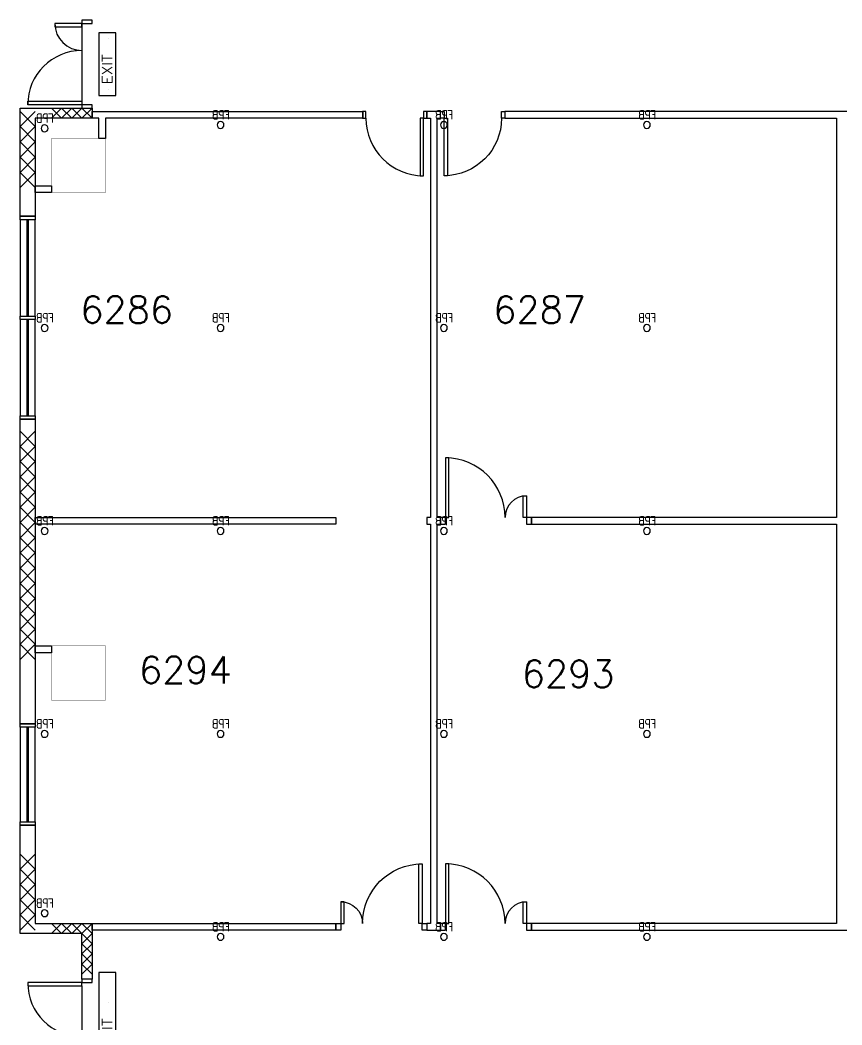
# Model space of a CAD drawing. Header units: millimetres. Extents: x -68474 to 336700, y -113450 to 53663.
# Drawn here: x 161137 to 173282, y -86200 to -71350 of the extents above; entities that cross this region are included whole.
import ezdxf

# ---------------------------------------------------------------- set-up
doc = ezdxf.new("R2010")
doc.units = ezdxf.units.MM
doc.header["$LTSCALE"] = 1000
doc.linetypes.add('s5147a$0$DOT', pattern=[0.25, 0, -0.25])
for name, color, linetype in [('s5147a$0$17', 12, 'Continuous'), ('s5147a$0$20', 7, 'Continuous'), ('s5147a$0$22', 7, 'Continuous'), ('s5147a$0$23', 7, 'Continuous'), ('s5147a$0$30', 7, 'Continuous'), ('s5147a$0$39', 7, 'Continuous'), ('s5147a$0$41', 7, 'Continuous'), ('s5147a$0$45', 7, 'Continuous'), ('s5147a$0$6', 7, 'Continuous'), ('s5147a$0$ROOM-NO', 4, 'Continuous')]:
    doc.layers.add(name, color=color, linetype=linetype)
doc.styles.add('s5147a$0$STANDARD', font='romans.shx', dxfattribs={"width": 0.75})

# ---------------------------------------------------------------- blocks, each defined once
blk = doc.blocks.new('s5147a$0$CHAT15')
at = {"layer": 's5147a$0$22', "color": 14, "linetype": 'Continuous'}
for points in [[(0, 0), (0.15, 0.15), (0.3, 0), (0.45, 0.15), (0.6, 0), (0.75, 0.15)], [(0, 0.15), (0.15, 0), (0.3, 0.15), (0.45, 0), (0.6, 0.15), (0.75, 0)]]:
    blk.add_lwpolyline(points, dxfattribs=at)
blk = doc.blocks.new('s5147a$0$D950A')
at = {"layer": 's5147a$0$41', "color": 8, "linetype": 'Continuous'}
for points in [[(0.05, 0.1), (0.1, 0.1), (0.1, 0.95), (0.05, 0.95)], [(0.05, 0.1), (0, 0.1), (0, 0), (0.05, 0)], [(0.95, 0.1), (0.9, 0.1), (0.9, 0), (0.95, 0)]]:
    blk.add_lwpolyline(points, close=True, dxfattribs=at)
blk.add_arc((0.05, 0.1), 0.85, 0, 90, dxfattribs=at)
blk = doc.blocks.new('s5147a$0$D1300')
at = {"layer": 's5147a$0$30', "color": 4, "linetype": 'Continuous'}
for points in [[(-0.15, 1.25), (-0.55, 1.25), (-0.55, 1.2), (-0.15, 1.2)], [(-0.15, 1.25), (0, 1.25), (0, 1.3), (-0.15, 1.3)], [(-0.15, 0.05), (-0.95, 0.05), (-0.95, 0.1), (-0.15, 0.1)], [(-0.15, 0), (0, 0), (0, 0.05), (-0.15, 0.05)]]:
    blk.add_lwpolyline(points, close=True, dxfattribs=at)
for centre, radius, start, end in [((-0.15, 1.250002), 0.400001, 180, 270), ((-0.15, 0.05), 0.800001, 90, 180)]:
    blk.add_arc(centre, radius, start, end, dxfattribs=at)
blk = doc.blocks.new('s5147a$0$D1450')
at = {"layer": 's5147a$0$30', "color": 4, "linetype": 'Continuous'}
for points in [[(-0.15, 1.4), (-0.95, 1.4), (-0.95, 1.35), (-0.15, 1.35)], [(0, 1.45), (-0.15, 1.45), (-0.15, 1.4), (0, 1.4)], [(-0.15, 0.05), (-0.7, 0.05), (-0.7, 0.1), (-0.15, 0.1)], [(0, 0), (-0.15, 0), (-0.15, 0.05), (0, 0.05)]]:
    blk.add_lwpolyline(points, close=True, dxfattribs=at)
for centre, radius, start, end in [((-0.15, 1.400002), 0.800001, 180, 270), ((-0.15, 0.05), 0.550001, 90, 180)]:
    blk.add_arc(centre, radius, start, end, dxfattribs=at)
blk = doc.blocks.new('s5147a$0$H600')
at = {"layer": 's5147a$0$22', "color": 14, "linetype": 'Continuous'}
for points in [[(0, 0), (0.15, 0.15), (0.3, 0), (0.45, 0.15), (0.6, 0)], [(0, 0.15), (0.15, 0), (0.3, 0.15), (0.45, 0), (0.6, 0.15)]]:
    blk.add_lwpolyline(points, dxfattribs=at)
blk = doc.blocks.new('s5147a$0$FPB')
at = {"layer": 's5147a$0$45', "color": 15, "linetype": 'Continuous'}
blk.add_circle((0, 0), 0.05, dxfattribs=at)
at = {"layer": 's5147a$0$45', "color": 15, "linetype": 'Continuous', "style": 's5147a$0$STANDARD', "width": 0.8}
blk.add_text('FPB', height=0.125, dxfattribs=at).set_placement((-0.1323, 0.0875))
blk = doc.blocks.new('s5147a$0$EXIT1')
at = {"layer": 's5147a$0$39', "color": 1, "linetype": 'Continuous'}
blk.add_lwpolyline([(-0.4625, -0.25), (0.4625, -0.25), (0.4625, 0), (-0.4625, 0)], close=True, dxfattribs=at)
at = {"layer": 's5147a$0$39', "color": 1, "linetype": 's5147a$0$DOT'}
for centre in [(-0.375001, -0.125), (0.375001, -0.125)]:
    blk.add_circle(centre, 0.025, dxfattribs=at)
at = {"layer": 's5147a$0$39', "color": 1, "linetype": 'Continuous', "style": 's5147a$0$STANDARD', "width": 1.1}
blk.add_text('EXIT', height=0.15, dxfattribs=at).set_placement((-0.3001, -0.2))
blk = doc.blocks.new('s5147a$0$EXIT')
at = {"layer": 's5147a$0$39', "color": 1, "linetype": 'Continuous'}
blk.add_lwpolyline([(-0.825, -0.25), (0.825, -0.25), (0.825, 0), (-0.825, 0)], close=True, dxfattribs=at)
at = {"layer": 's5147a$0$39', "color": 1, "linetype": 's5147a$0$DOT'}
for centre in [(-0.375001, -0.125), (0.375001, -0.125)]:
    blk.add_circle(centre, 0.025, dxfattribs=at)
at = {"layer": 's5147a$0$39', "color": 1, "linetype": 'Continuous', "style": 's5147a$0$STANDARD', "width": 1.1}
blk.add_text('EXIT', height=0.15, dxfattribs=at).set_placement((-0.3001, -0.2))
blk = doc.blocks.new('s5147a$0$D37')
at = {"layer": 's5147a$0$41', "color": 14, "linetype": 'Continuous'}
for points in [[(0.073, 0.1), (0.123, 0.1), (0.123, 0.98), (0.073, 0.98)], [(1.273, 0.1), (1.223, 0.1), (1.223, 0.42), (1.273, 0.42)], [(0, 0), (0.073, 0), (0.073, 0.1), (0, 0.1)], [(1.273, 0), (1.346, 0), (1.346, 0.1), (1.273, 0.1)]]:
    blk.add_lwpolyline(points, close=True, dxfattribs=at)
for centre, radius, start, end in [((0.073, 0.1), 0.880001, 0, 90), ((1.273002, 0.1), 0.320001, 90, 180)]:
    blk.add_arc(centre, radius, start, end, dxfattribs=at)

msp = doc.modelspace()

# ---------------------------------------------------------------- linework, layer by layer
at = {"layer": 's5147a$0$17', "color": 14, "linetype": 'Continuous'}
for points in [[(162200, -72700), (166200, -72700), (166200, -72800), (162400, -72800), (162400, -73100), (162300, -73100), (162300, -72800), (162200, -72800)], [(167150, -84800), (167300, -84800), (167350, -84800), (167350, -84700), (167300, -84700), (167300, -78800), (167350, -78800), (167350, -78700), (167300.6, -78698.7), (167300, -72800), (167352, -72800), (167352, -72700), (167300, -72700), (167200, -72700), (167148, -72700), (167148, -72800), (167200, -72800), (167200, -78700), (167150, -78700), (167150, -78800), (167200, -78800), (167200, -84700), (167150, -84700)], [(161362, -73800), (161600, -73800), (161600, -73900), (161362, -73900)], [(165804, -78800), (161362, -78800), (161362, -78700), (165804, -78700)], [(161362, -80600), (161600, -80600), (161600, -80700), (161362, -80700)], [(162200, -84700), (165804, -84700), (165804, -84800), (162200, -84800)]]:
    msp.add_lwpolyline(points, close=True, dxfattribs=at)
msp.add_lwpolyline([(179300, -72700), (168302, -72700), (168302, -72800), (173200, -72800), (173200, -78700), (168696, -78700), (168696, -78800), (173200, -78800), (173200, -84700), (168696, -84700), (168696, -84800), (177700, -84800)], dxfattribs=at)
at = {"layer": 's5147a$0$20', "color": 14, "linetype": 'Continuous'}
msp.add_line((161362, -77250), (161362, -81750), dxfattribs=at)
for points in [[(161137, -74250), (161137, -72650), (162200, -72650), (162200, -72800), (161362, -72800), (161362, -74250)], [(161137, -83250), (161362, -83250), (161362, -84700), (162200, -84700), (162200, -85525), (162050, -85525), (162050, -84850), (161137, -84850)]]:
    msp.add_lwpolyline(points, close=True, dxfattribs=at)
msp.add_lwpolyline([(161362, -81750), (161137, -81750), (161137, -77250), (161362, -77250)], dxfattribs=at)
at = {"layer": 's5147a$0$23', "color": 10, "linetype": 'Continuous'}
for points in [[(161362, -74300), (161137, -74300), (161137, -74250), (161362, -74250)], [(161243.8, -74300), (161137, -74300), (161137, -75725), (161243.8, -75725)], [(161362, -74300), (161255.1, -74300), (161255.1, -75725), (161362, -75725)], [(161362, -75775), (161137, -75775), (161137, -75725), (161362, -75725)], [(161243.8, -75775), (161137, -75775), (161137, -77200), (161243.8, -77200)], [(161362, -75775), (161255.1, -75775), (161255.1, -77200), (161362, -77200)], [(161362, -77250), (161137, -77250), (161137, -77200), (161362, -77200)], [(161362, -81800), (161137, -81800), (161137, -81750), (161362, -81750)], [(161243.8, -81800), (161137, -81800), (161137, -83200), (161243.8, -83200)], [(161362, -81800), (161255.1, -81800), (161255.1, -83200), (161362, -83200)], [(161362, -83250), (161137, -83250), (161137, -83200), (161362, -83200)]]:
    msp.add_lwpolyline(points, close=True, dxfattribs=at)
at = {"layer": 's5147a$0$45', "color": 4, "linetype": 'Continuous'}
for p, q in [((162050, -71400), (162050, -72600)), ((162050, -85525), (162050, -85575)), ((162050, -85525), (162050, -85575)), ((162050, -85625), (162050, -86875))]:
    msp.add_line(p, q, dxfattribs=at)
at = {"layer": 's5147a$0$6', "color": 3, "linetype": 'Continuous', "const_width": 5}
for points in [[(161600, -73900), (162400, -73900), (162400, -73100), (161600, -73100)], [(161600, -81400), (162400, -81400), (162400, -80600), (161600, -80600)]]:
    msp.add_lwpolyline(points, close=True, dxfattribs=at)

# ---------------------------------------------------------------- block references
at = {"zscale": 1000}
for name, p, xscale, yscale, rotation in [('s5147a$0$EXIT1', (162300, -72000), 999.9979999999999, 999.9979999999999, 90), ('s5147a$0$CHAT15', (161362, -73825), 1499.997, 1499.997, 90), ('s5147a$0$FPB', (161499.5, -72950), 999.9979999999999, -999.9979999999999, 180), ('s5147a$0$H600', (162200, -72650), 999.9979999999999, 999.9979999999999, 180), ('s5147a$0$FPB', (164100, -72900), 999.9979999999999, -999.9979999999999, 180), ('s5147a$0$FPB', (167400, -72900), 999.9979999999999, -999.9979999999999, 180), ('s5147a$0$FPB', (170400, -72900), 999.9979999999999, -999.9979999999999, 180), ('s5147a$0$FPB', (161499.5, -75900), 999.9979999999999, -999.9979999999999, 180), ('s5147a$0$FPB', (164100, -75900), 999.9979999999999, -999.9979999999999, 180), ('s5147a$0$FPB', (167400, -75900), 999.9979999999999, -999.9979999999999, 180), ('s5147a$0$FPB', (170400, -75900), 999.9979999999999, -999.9979999999999, 180), ('s5147a$0$CHAT15', (161362, -78550), 1499.997, 1499.997, 90), ('s5147a$0$CHAT15', (161362, -79675), 1499.997, 1499.997, 90), ('s5147a$0$FPB', (161499.5, -78900), 999.9979999999999, -999.9979999999999, 180), ('s5147a$0$FPB', (164100, -78900), 999.9979999999999, -999.9979999999999, 180), ('s5147a$0$FPB', (167400, -78900), 999.9979999999999, -999.9979999999999, 180), ('s5147a$0$FPB', (170400, -78900), 999.9979999999999, -999.9979999999999, 180), ('s5147a$0$CHAT15', (161362, -80800), 1499.997, 1499.997, 90), ('s5147a$0$FPB', (161499.5, -81900), 999.9979999999999, -999.9979999999999, 180), ('s5147a$0$FPB', (164100, -81900), 999.9979999999999, -999.9979999999999, 180), ('s5147a$0$FPB', (167400, -81900), 999.9979999999999, -999.9979999999999, 180), ('s5147a$0$FPB', (170400, -81900), 999.9979999999999, -999.9979999999999, 180), ('s5147a$0$CHAT15', (161362, -84800), 1499.997, 1499.997, 90), ('s5147a$0$FPB', (161499.5, -84550), 999.9979999999999, -999.9979999999999, 180), ('s5147a$0$H600', (162200, -84700), 999.9979999999999, 999.9979999999999, 180), ('s5147a$0$FPB', (164100, -84900), 999.9979999999999, -999.9979999999999, 180), ('s5147a$0$FPB', (167400, -84900), 999.9979999999999, -999.9979999999999, 180), ('s5147a$0$FPB', (170400, -84900), 999.9979999999999, -999.9979999999999, 180), ('s5147a$0$H600', (162050, -84850), 999.9979999999999, 999.9979999999999, 270), ('s5147a$0$EXIT', (162300, -86250), 999.9979999999999, 999.9979999999999, 90)]:
    msp.add_blockref(name, p, dxfattribs=dict(at, xscale=xscale, yscale=yscale, rotation=rotation))
at = {"layer": 's5147a$0$30', "color": 7, "linetype": 'Continuous', "xscale": 999.9979999999999, "zscale": 1000}
for name, p, yscale in [('s5147a$0$D1300', (162200, -72650), 999.9979999999999), ('s5147a$0$D950A', (167352, -72700), -999.9979999999999), ('s5147a$0$D37', (167350, -78800), 999.9979999999999), ('s5147a$0$D37', (167350, -84800), 999.9979999999999), ('s5147a$0$D1450', (162200, -86975), 999.9979999999999)]:
    msp.add_blockref(name, p, dxfattribs=dict(at, yscale=yscale))
at = {"layer": 's5147a$0$30', "color": 7, "linetype": 'Continuous', "xscale": 999.9979999999999, "zscale": 1000, "rotation": 180}
for name, p, yscale in [('s5147a$0$D950A', (167148, -72700), 999.9979999999999), ('s5147a$0$D37', (167150, -84800), -999.9979999999999)]:
    msp.add_blockref(name, p, dxfattribs=dict(at, yscale=yscale))

# ---------------------------------------------------------------- texts
at = {"layer": 's5147a$0$ROOM-NO', "style": 's5147a$0$STANDARD'}
for s, p in [('6286', (162026.7, -75828.9)), ('6287', (168128.9, -75828.9)), ('6294', (162894.3, -81154.9)), ('6293', (168550.6, -81211.2))]:
    msp.add_text(s, height=400, dxfattribs=at).set_placement(p)

doc.saveas('drawing.dxf')
